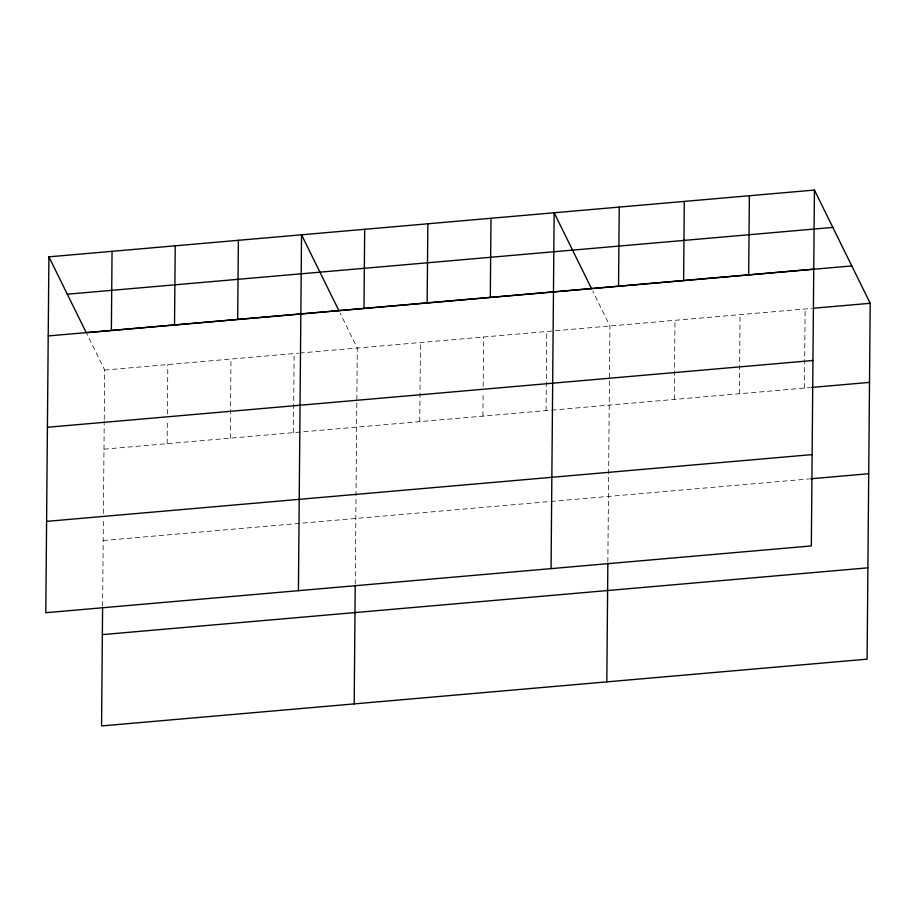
<?xml version="1.0" encoding="UTF-8"?>
<svg xmlns="http://www.w3.org/2000/svg" width="916" height="916" viewBox="0 0 916 916"><rect width="100%" height="100%" fill="white"/><g stroke="black" fill="none" stroke-linecap="round" stroke-linejoin="round"><path stroke-width="0.69" stroke-dasharray="4.58 3.44" d="M102.615 606.094L103.371 519.109M103.416 513.395L104.229 420.925M104.241 419.517L104.664 370.075L86.883 333.951M167.136 443.676L167.342 419.654M167.399 414.009L167.823 364.557M230.294 438.157L230.981 359.049M293.452 432.65L294.139 353.542M355.236 584.065L357.297 348.034L340.122 313.158M419.757 421.635L420.455 342.527M482.915 416.127L483.121 392.105M483.179 386.46L483.602 337.019M546.073 410.62L546.76 331.5M607.858 562.023L609.919 325.993L592.744 291.116M674.302 399.433L674.989 320.314M739.372 393.754L740.059 314.646M804.443 388.075L805.13 308.967M104.664 370.075L298.353 353.175M299.75 353.049L812.206 308.349M103.977 449.184L550.287 410.242M551.684 410.128L810.099 387.582M103.187 540.509L549.486 501.579M550.894 501.453L809.297 478.919"/><path stroke-width="1.37" d="M48.903 256.835L45.8 612.712L811.336 545.925L814.438 190.059L48.903 256.835L86.264 332.703L851.8 265.926M102.592 607.526L101.562 725.941L867.097 659.165L870.2 303.288L814.438 190.059M111.374 330.436L112.061 251.328M174.532 324.928L175.219 245.82M237.679 319.421L238.378 240.313M298.421 590.671L301.536 234.794L338.897 310.661M354.194 703.912L355.225 585.484M363.995 308.394L364.683 229.286M427.154 302.887L427.841 223.779M490.312 297.379L490.999 218.271M551.054 568.63L554.157 212.764L591.518 288.632M606.816 681.87L607.846 563.443M618.54 286.193L619.227 207.085M683.611 280.514L684.298 201.406M748.681 274.846L749.368 195.726M67.303 294.208L832.839 227.42M48.216 335.943L813.752 269.167M813.614 308.223L870.2 303.288M47.414 427.28L812.95 360.492M811.507 387.457L869.513 382.396M46.602 521.376L812.126 454.599M810.717 478.793L868.712 473.732M102.363 634.616L867.887 567.828"/></g></svg>
